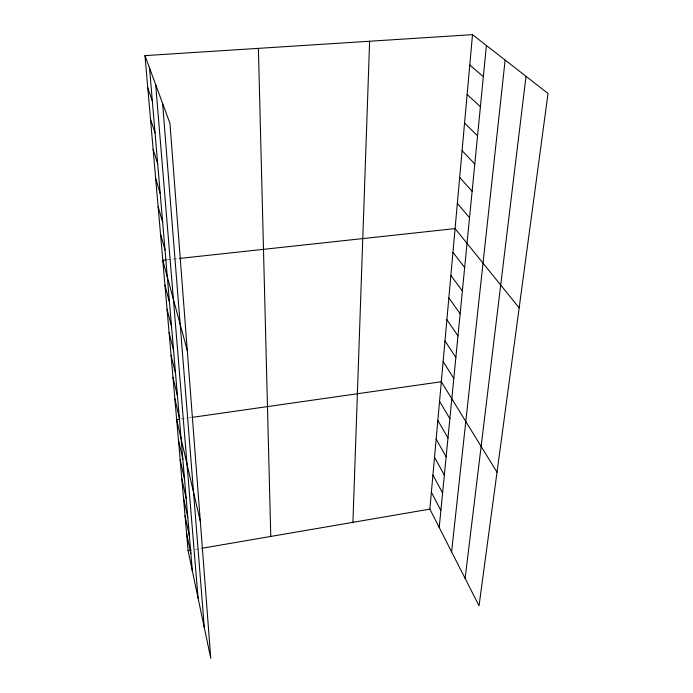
<?xml version="1.0" encoding="UTF-8"?>
<svg xmlns="http://www.w3.org/2000/svg" width="693" height="693" viewBox="0 0 693 693"><rect width="100%" height="100%" fill="white"/><g stroke="black" fill="none" stroke-linecap="round" stroke-linejoin="round"><path stroke-width="0.52" stroke-dasharray="3.46 2.6" d="M195.4 549.384L198.544 548.847M180.847 418.988L188.175 417.94M189.224 417.784L191.32 417.489M167.048 259.788L179.851 258.402"/><path stroke-width="1.04" d="M352.919 522.34L369.62 41.233M472.505 34.65L548.024 93.494L479.036 605.777L429.868 509.121L472.505 34.65L144.976 55.622L188.072 550.64L210.767 658.35L169.95 123.345L144.976 55.622M439.215 527.494L486.399 45.478M451.602 551.845L505.136 60.074M465.116 578.412L526.022 76.351M188.072 550.64L191.207 550.103M201.689 548.302L429.868 509.121M179.799 419.135L176.654 419.586L200.32 521.439M192.368 417.342L441.32 381.739L497.02 472.236M165.982 259.901L162.786 260.247L187.275 350.485M179.851 258.402L455.076 228.595L519.152 307.874M469.767 65.073L483.35 76.602M467.125 94.517L480.405 106.696M464.561 123.033L477.555 135.811M462.075 150.65L474.8 163.99M459.676 177.434L472.124 191.285M457.337 203.395L469.533 217.741M452.945 252.339L464.665 267.524M450.866 275.424L462.37 290.982M448.856 297.86L460.135 313.764M446.89 319.69L457.969 335.914M444.984 340.93L455.864 357.449M443.122 361.607L453.811 378.404M439.553 401.351L449.87 418.641M437.837 420.46L447.981 437.967M436.166 439.085L446.136 456.8M434.528 457.25L444.343 475.147M432.943 474.965L442.593 493.035M431.384 492.255L440.878 510.481M147.782 87.933L152.339 101.057M150.502 119.127L155.059 132.978M153.127 149.264L157.683 163.782M155.665 178.396L160.213 193.529M158.117 206.575L162.664 222.271M160.49 233.844L165.029 250.06M164.951 285.083L169.473 302.209M167.048 309.173L171.552 326.698M169.083 332.562L173.579 350.441M171.058 355.266L175.537 373.484M172.981 377.321L177.443 395.85M174.844 398.752L179.296 417.567M178.422 439.847L182.839 459.164M180.137 459.563L184.529 479.097M181.809 478.75L186.183 498.484M183.437 497.435L187.794 517.35M185.022 515.635L189.354 535.715M186.564 533.359L190.878 553.594M149.523 67.957L192.359 571.015M155.691 84.685L198.068 598.076M162.612 103.448L204.314 627.719M258.394 48.363L270.764 536.443"/></g></svg>
